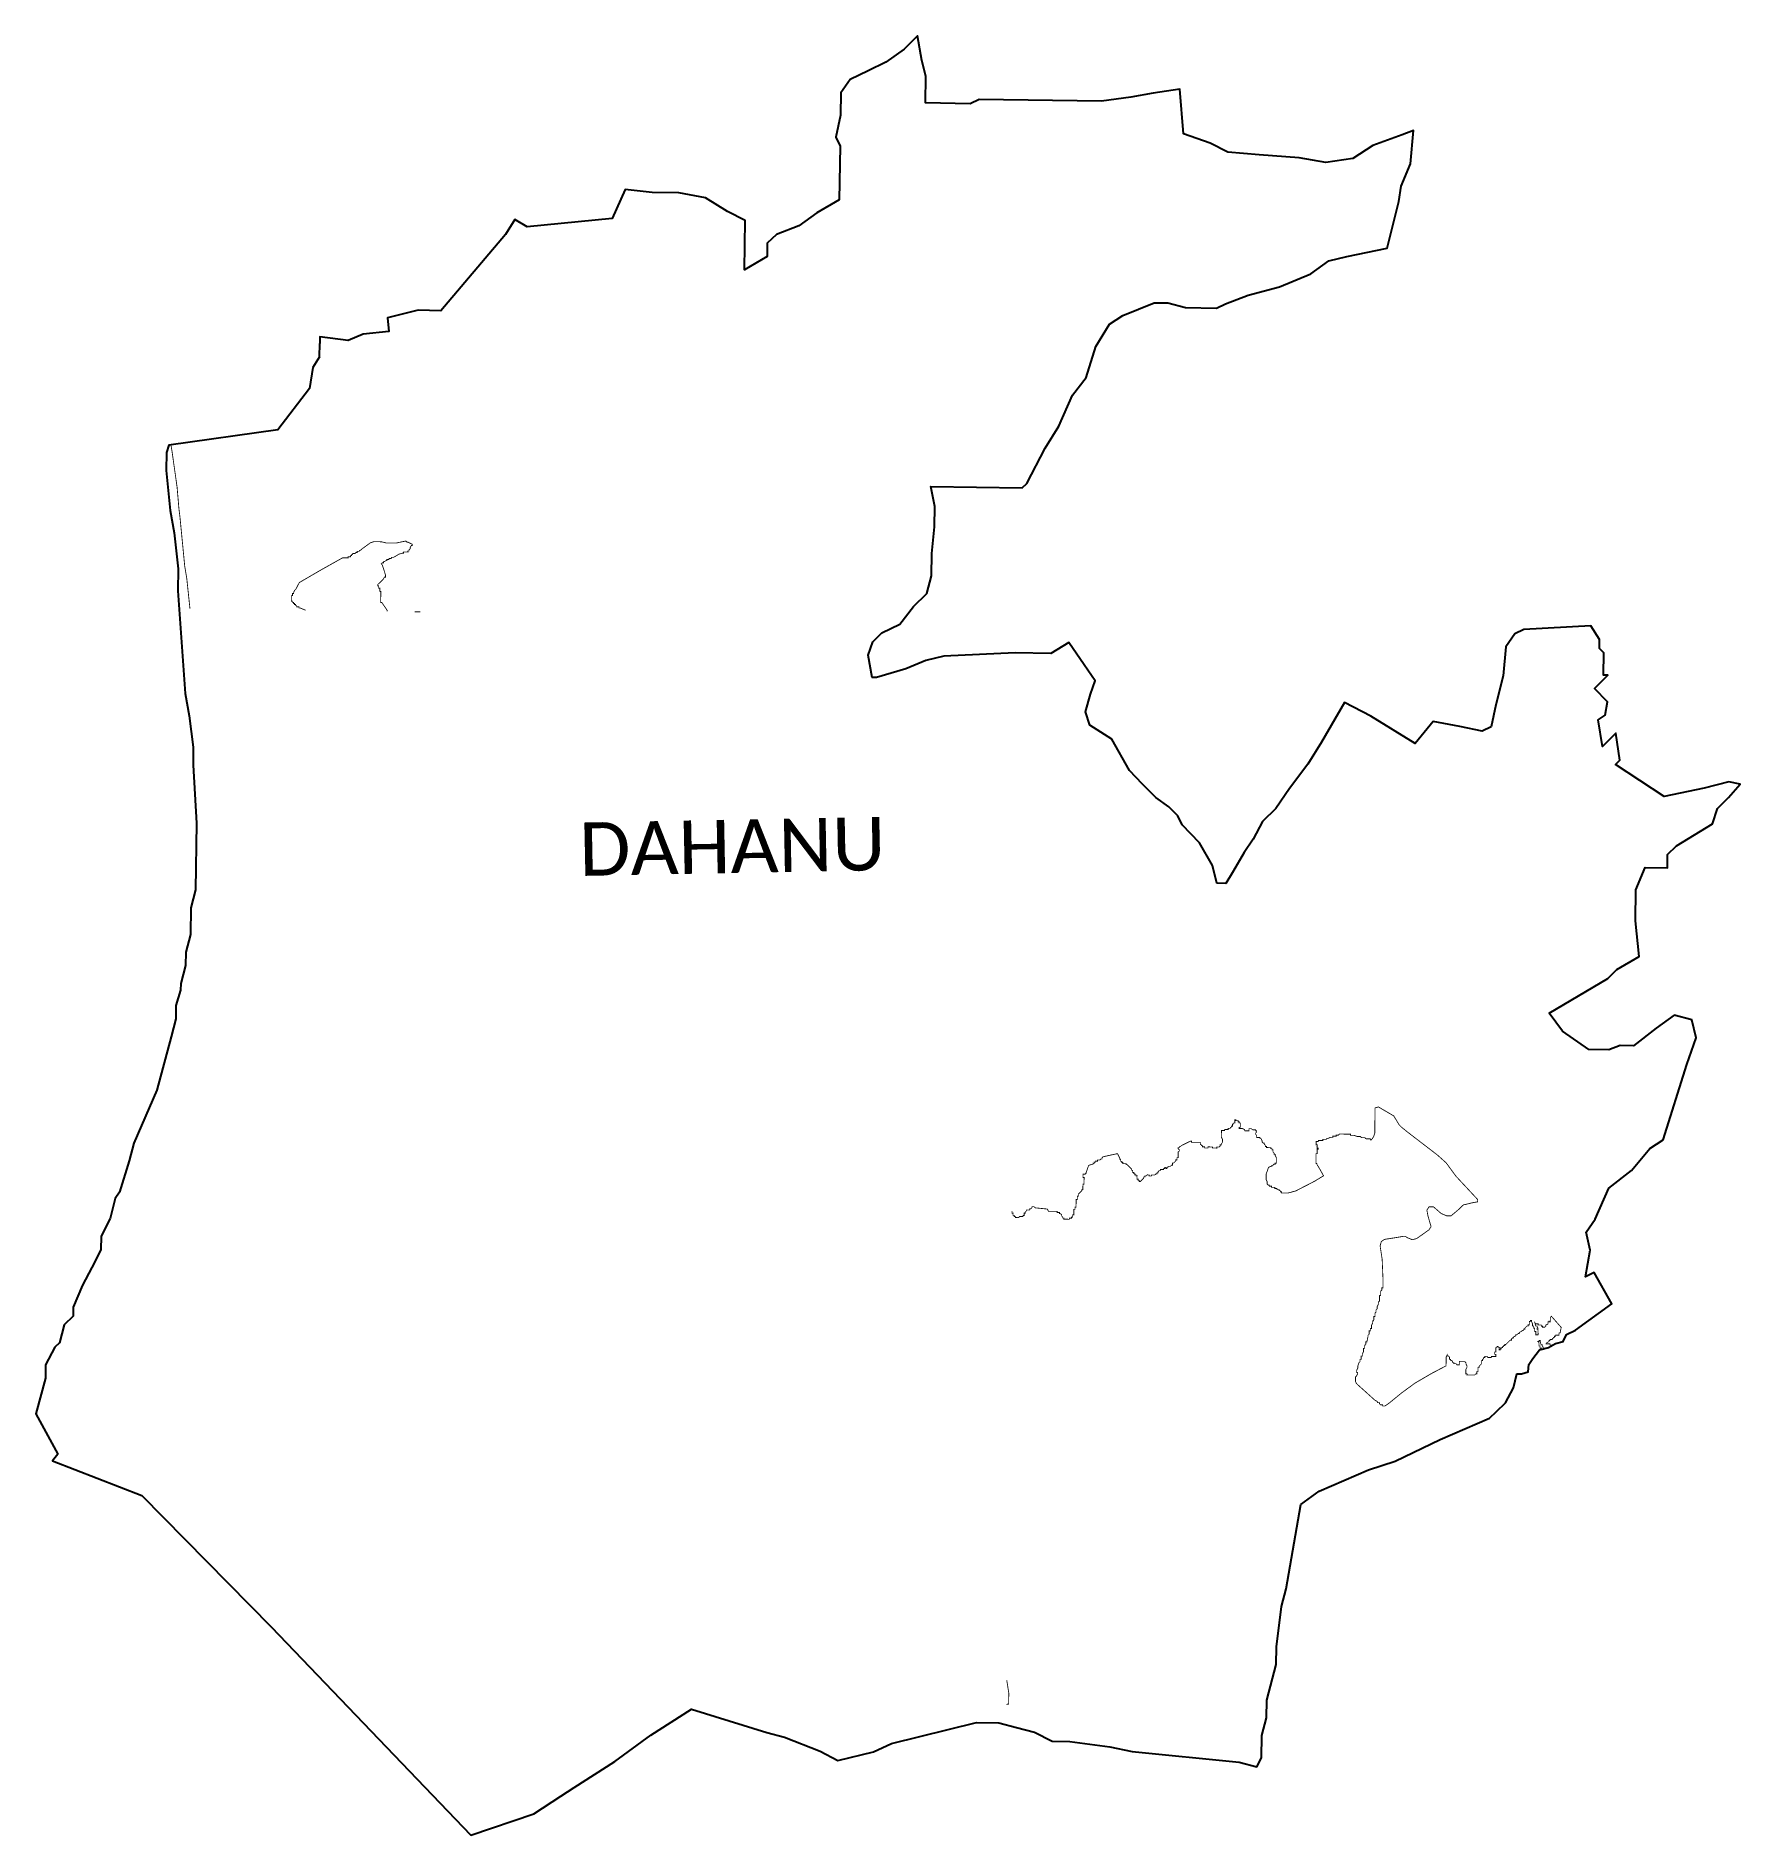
# Model space of a CAD drawing. Header units: metres. Extents: x 261051 to 267165, y 2208696 to 2215152.
import ezdxf

# ---------------------------------------------------------------- set-up
doc = ezdxf.new("R2010")
doc.units = ezdxf.units.M
for name, color, linetype in [('HAZARDS LINE', 1, 'Continuous'), ('village', 3, 'Continuous'), ('VILLAGE NAME', 250, 'Continuous')]:
    doc.layers.add(name, color=color, linetype=linetype)
doc.styles.get("Standard").update_dxf_attribs({"font": 'simplex.shx'})

msp = doc.modelspace()

# ---------------------------------------------------------------- linework, layer by layer
at = {"color": 3, "flags": 128}
msp.add_lwpolyline([(262068.6, 2214000.4), (262069.3, 2214048.4)], dxfattribs=at)
at = {"layer": 'HAZARDS LINE', "lineweight": 18}
msp.add_lwpolyline([(261603.2, 2213097.1, 2.97, 2.97, 0), (261591.9, 2213204.2, 2.97, 2.97, 0), (261584.6, 2213247.8, 2.97, 2.97, 0), (261567.3, 2213426.3, 2.97, 2.97, 0), (261563.8, 2213454.1, 2.97, 2.97, 0), (261557, 2213533.4, 2.97, 2.97, 0), (261539, 2213660.3, 2.97, 2.97, 0), (261535.1, 2213683.9, 2.97, 2.97, 0)], format="xyseb", dxfattribs=at)
at = {"layer": 'HAZARDS LINE', "lineweight": 18, "const_width": 2.97}
for points in [[(262017.9, 2213091.1), (261998.2, 2213099.3), (261994.2, 2213099.4), (261994.3, 2213103.3), (261986.4, 2213103.5), (261986.4, 2213107.4), (261982.5, 2213107.5), (261982.5, 2213111.4), (261978.6, 2213111.5), (261978.6, 2213115.4), (261974.7, 2213115.5), (261974.7, 2213119.5), (261970.8, 2213119.5), (261970.8, 2213123.5), (261966.9, 2213123.5), (261967.2, 2213143.3), (261971.1, 2213143.3), (261971.2, 2213151.2), (261975.2, 2213151.1), (261975.2, 2213155.1), (261979.3, 2213163), (261983.3, 2213166.9), (261995.6, 2213190.4), (262075.4, 2213236.8), (262151.3, 2213279.3), (262171, 2213279), (262171.1, 2213283), (262179, 2213282.9), (262179.1, 2213286.8), (262183, 2213286.8), (262183.1, 2213290.7), (262187.1, 2213290.7), (262187.1, 2213294.6), (262195, 2213294.5), (262199, 2213298.4), (262203, 2213298.4), (262203.1, 2213302.3), (262211, 2213302.2), (262211, 2213306.2), (262215, 2213306.1), (262219, 2213310), (262251, 2213333.3), (262263, 2213337.1), (262290.7, 2213336.7), (262306.4, 2213332.5), (262342.1, 2213332), (262377.8, 2213339.4), (262381.7, 2213335.4), (262385.7, 2213335.3), (262401.4, 2213327.2), (262401.3, 2213323.2), (262397.4, 2213323.3), (262393.3, 2213315.4), (262393.3, 2213311.5), (262389.2, 2213307.6), (262389.2, 2213303.6), (262385.2, 2213303.7), (262385.2, 2213299.7), (262369.3, 2213299.9), (262369.3, 2213296), (262365.3, 2213296), (262353.4, 2213292.2), (262333.4, 2213280.6), (262325.5, 2213280.8), (262325.4, 2213276.8), (262317.5, 2213276.9), (262317.5, 2213273), (262309.6, 2213273.1), (262309.5, 2213269.1), (262305.5, 2213269.2), (262301.5, 2213265.3), (262297.6, 2213265.3), (262297.5, 2213261.4), (262293.5, 2213261.4), (262289.5, 2213257.5), (262293.4, 2213253.5), (262304.8, 2213217.7), (262304.7, 2213209.8), (262300.7, 2213209.8), (262296.7, 2213202), (262284.6, 2213190.3), (262280.6, 2213186.4), (262276.6, 2213182.5), (262276.5, 2213178.5), (262280.5, 2213178.4), (262280.4, 2213170.5), (262284.3, 2213170.5), (262284.2, 2213158.6), (262288.1, 2213158.5), (262287.5, 2213118.9), (262291.5, 2213118.9), (262310.9, 2213090.9), (262310.8, 2213086.9)], [(262409.8, 2213085.5), (262429.6, 2213085.2)], [(266486.9, 2210450.8), (266487, 2210454.8), (266483, 2210454.8), (266483.1, 2210458.8), (266479.1, 2210458.8), (266475.1, 2210458.9), (266471.2, 2210458.9), (266467.2, 2210459), (266471.2, 2210458.9), (266471.2, 2210462.9), (266479.2, 2210466.8), (266479.2, 2210470.7), (266483.2, 2210470.7), (266483.2, 2210474.6), (266487.2, 2210474.6), (266491.1, 2210474.5), (266491.2, 2210478.5), (266495.2, 2210478.5), (266495.2, 2210482.4), (266499.2, 2210482.4), (266499.2, 2210486.3), (266503.2, 2210486.3), (266503.2, 2210490.2), (266507.2, 2210490.2), (266511.1, 2210490.2), (266515.1, 2210490.1), (266515.1, 2210494.1), (266515.2, 2210498), (266519.1, 2210498), (266523.3, 2210517.7), (266488.1, 2210557.7), (266484.1, 2210553.8), (266484.1, 2210549.8), (266484, 2210545.9), (266484, 2210541.9), (266483.9, 2210538), (266480, 2210538), (266480, 2210542), (266480, 2210538), (266476, 2210538.1), (266476, 2210534.1), (266475.9, 2210530.1), (266468, 2210526.3), (266467.9, 2210522.3), (266463.9, 2210518.4), (266460, 2210518.4), (266456, 2210518.5), (266456.1, 2210522.5), (266452.1, 2210522.5), (266452.1, 2210526.5), (266448.2, 2210526.5), (266444.2, 2210526.5), (266440.3, 2210526.6), (266440.3, 2210530.5), (266436.4, 2210530.6), (266432.4, 2210530.6), (266428.5, 2210534.6), (266432.3, 2210522.7), (266436.3, 2210522.7), (266440.1, 2210514.7), (266436.2, 2210514.8), (266436.1, 2210510.8), (266440.1, 2210510.8), (266439.9, 2210494.9), (266439.9, 2210491), (266432, 2210491.1), (266432.1, 2210502.9), (266428.1, 2210503), (266428.3, 2210514.8), (266424.3, 2210514.9), (266424.4, 2210522.8), (266420.4, 2210522.9), (266420.5, 2210530.8), (266416.7, 2210538.7), (266416.7, 2210542.7), (266412.7, 2210542.7), (266412.7, 2210538.8), (266408.7, 2210538.8), (266408.6, 2210526.9), (266404.7, 2210527), (266404.6, 2210523), (266400.7, 2210523.1), (266392.6, 2210515.2), (266392.6, 2210511.3), (266388.6, 2210511.3), (266388.6, 2210507.4), (266384.6, 2210507.4), (266380.6, 2210503.5), (266372.7, 2210499.6), (266372.6, 2210495.7), (266368.7, 2210495.7), (266364.7, 2210491.8), (266360.7, 2210491.9), (266360.7, 2210487.9), (266352.7, 2210484), (266352.7, 2210480.1), (266348.7, 2210480.1), (266344.7, 2210476.2), (266344.7, 2210472.2), (266340.7, 2210472.3), (266336.7, 2210468.4), (266332.7, 2210464.5), (266328.7, 2210460.5), (266324.7, 2210456.6), (266320.7, 2210456.7), (266320.7, 2210452.7), (266316.7, 2210452.8), (266316.7, 2210448.8), (266312.7, 2210448.8), (266312.7, 2210444.9), (266308.7, 2210444.9), (266308.7, 2210441), (266304.7, 2210441), (266304.8, 2210445), (266300.8, 2210445), (266296.9, 2210449), (266292.9, 2210449.1), (266292.9, 2210445.1), (266288.9, 2210445.2), (266288.8, 2210429.3), (266284.8, 2210429.4), (266284.7, 2210421.4), (266288.7, 2210421.4), (266288.6, 2210413.5), (266272.7, 2210413.7), (266272.7, 2210409.7), (266260.8, 2210409.8), (266256.9, 2210413.8), (266249, 2210413.9), (266249, 2210410), (266245, 2210410), (266245, 2210406.1), (266241, 2210402.1), (266240.9, 2210398.2), (266236.9, 2210398.2), (266236.8, 2210386.4), (266232.8, 2210382.4), (266228.8, 2210378.5), (266228.8, 2210374.6), (266224.8, 2210374.6), (266224.6, 2210358.8), (266220.7, 2210358.8), (266220.6, 2210350.9), (266216.6, 2210351), (266212.6, 2210347), (266184.9, 2210347.4), (266185, 2210351.3), (266181, 2210351.4), (266181.2, 2210367.2), (266185.2, 2210375.1), (266185.3, 2210379), (266181.4, 2210387), (266181.4, 2210390.9), (266177.5, 2210394.9), (266157.7, 2210395.2), (266157.6, 2210383.3), (266149.7, 2210383.4), (266145.8, 2210387.4), (266137.9, 2210387.5), (266137.9, 2210391.4), (266134, 2210391.5), (266134, 2210395.4), (266130.1, 2210399.4), (266126.1, 2210399.5), (266126.2, 2210403.4), (266122.2, 2210403.5), (266122.3, 2210411.4), (266118.4, 2210415.4), (266114.4, 2210415.5), (266114.5, 2210419.4), (266110.4, 2210411.5), (266110.1, 2210379.9), (266058.3, 2210352.7), (265998.5, 2210317.8), (265950.6, 2210282.7), (265902.7, 2210243.6), (265890.7, 2210235.9), (265882.8, 2210235.9), (265882.9, 2210239.9), (265874.9, 2210240), (265871, 2210244), (265871.1, 2210248), (265863.2, 2210248), (265863.2, 2210252), (265855.3, 2210256.1), (265788.7, 2210316.2), (265784.9, 2210324.2), (265785, 2210340), (265789, 2210343.9), (265793.1, 2210351.8), (265793.1, 2210355.7), (265789.2, 2210355.8), (265789.3, 2210363.7), (265793.3, 2210371.6), (265793.4, 2210379.5), (265797.5, 2210391.3), (265801.5, 2210395.2), (265801.6, 2210403.1), (265805.5, 2210403.1), (265805.7, 2210415), (265809.6, 2210414.9), (265809.7, 2210422.8), (265813.8, 2210430.7), (265813.9, 2210442.6), (265817.9, 2210442.6), (265818, 2210454.4), (265821.9, 2210454.4), (265822.1, 2210466.3), (265826, 2210466.2), (265830.2, 2210486), (265830.3, 2210489.9), (265834.3, 2210493.8), (265834.4, 2210505.7), (265838.4, 2210505.7), (265838.5, 2210513.6), (265842.4, 2210513.5), (265842.5, 2210525.4), (265846.6, 2210533.3), (265846.7, 2210541.2), (265850.6, 2210541.2), (265850.8, 2210557), (265854.8, 2210556.9), (265854.9, 2210568.8), (265858.9, 2210572.7), (265859, 2210580.7), (265863, 2210584.6), (265863.1, 2210592.5), (265867.1, 2210600.4), (265867.2, 2210608.3), (265871.2, 2210612.2), (265871.5, 2210632), (265875.4, 2210631.9), (265875.6, 2210647.8), (265879.6, 2210651.7), (265879.7, 2210659.6), (265883.6, 2210659.6), (265884, 2210687.3), (265880.8, 2210762.5), (265873.5, 2210810.1), (265877.6, 2210825.9), (265889.6, 2210833.7), (265937.1, 2210841.1), (265957, 2210844.8), (265964.9, 2210844.7), (265968.8, 2210840.7), (265988.5, 2210832.6), (266004.4, 2210836.4), (266048.3, 2210867.5), (266056.3, 2210879.3), (266044.9, 2210919), (266041.2, 2210938.9), (266049.2, 2210950.7), (266065, 2210950.5), (266092.5, 2210926.4), (266112.2, 2210918.3), (266128, 2210918.1), (266156, 2210941.5), (266172, 2210957.2), (266203.8, 2210964.8), (266223.6, 2210968.5), (266223.7, 2210976.4), (266145.5, 2211060.4), (266110.4, 2211108.3), (266079, 2211136.4), (265969.1, 2211220.8), (265949.5, 2211236.8), (265941.7, 2211244.8), (265922.3, 2211276.7), (265867.2, 2211309), (265855.3, 2211305.2), (265854.3, 2211214.2), (265850.2, 2211202.3), (265842.1, 2211190.5), (265838.2, 2211190.6), (265838.2, 2211194.5), (265822.4, 2211194.7), (265818.5, 2211198.7), (265806.6, 2211198.9), (265802.7, 2211202.9), (265790.8, 2211203), (265779, 2211207.1), (265767.1, 2211207.2), (265767.2, 2211211.2), (265727.6, 2211211.6), (265723.6, 2211207.7), (265715.7, 2211207.8), (265715.6, 2211203.8), (265703.7, 2211204), (265703.7, 2211200), (265695.8, 2211200.1), (265687.8, 2211196.2), (265683.9, 2211196.3), (265679.9, 2211192.4), (265668, 2211192.5), (265667.9, 2211188.5), (265652.1, 2211188.7), (265652.1, 2211184.8), (265644.1, 2211184.9), (265644, 2211173), (265648, 2211172.9), (265647.9, 2211169), (265647.8, 2211161.1), (265651.8, 2211161), (265651.7, 2211157.1), (265647.8, 2211157.1), (265647.6, 2211141.3), (265643.7, 2211141.3), (265643.2, 2211105.7), (265647.2, 2211105.6), (265647.2, 2211101.7), (265654.9, 2211089.7), (265670.5, 2211061.8), (265638.6, 2211042.4), (265570.9, 2211007.5), (265543.1, 2210999.9), (265519.3, 2211000.2), (265519.4, 2211004.1), (265515.4, 2211004.2), (265515.5, 2211008.1), (265511.5, 2211008.2), (265511.6, 2211012.1), (265503.7, 2211012.2), (265503.7, 2211016.2), (265495.8, 2211016.3), (265495.8, 2211020.2), (265484, 2211020.4), (265484, 2211024.3), (265476.1, 2211024.4), (265476.1, 2211028.4), (265472.2, 2211028.4), (265468.3, 2211032.4), (265468.3, 2211040.3), (265464.5, 2211048.3), (265464.7, 2211068.1), (265472.9, 2211091.8), (265480.8, 2211095.6), (265484.8, 2211095.6), (265484.8, 2211099.5), (265488.8, 2211099.5), (265492.8, 2211103.4), (265496.8, 2211103.4), (265496.8, 2211107.3), (265500.8, 2211107.3), (265501, 2211127.1), (265497.1, 2211135), (265497.2, 2211139), (265493.2, 2211139), (265493.3, 2211143), (265489.3, 2211147), (265489.4, 2211154.9), (265485.5, 2211155), (265485.5, 2211158.9), (265481.6, 2211159), (265481.6, 2211162.9), (265465.8, 2211163.1), (265465.8, 2211167.1), (265461.9, 2211167.1), (265461.9, 2211171.1), (265458, 2211175.1), (265458, 2211179), (265454.1, 2211179.1), (265450.2, 2211183.1), (265450.2, 2211187), (265446.3, 2211195), (265442.4, 2211195), (265442.4, 2211199), (265430.5, 2211199.1), (265430.6, 2211207.1), (265426.7, 2211211.1), (265426.8, 2211215), (265430.8, 2211218.9), (265430.8, 2211222.9), (265426.9, 2211222.9), (265426.9, 2211226.9), (265415, 2211227), (265411.1, 2211231), (265403.2, 2211231.1), (265403.1, 2211223.2), (265387.3, 2211223.4), (265387.3, 2211227.3), (265379.5, 2211231.4), (265367.6, 2211231.5), (265367.6, 2211235.5), (265371.6, 2211235.4), (265371.8, 2211251.3), (265367.8, 2211251.3), (265367.8, 2211255.3), (265363.9, 2211255.3), (265363.9, 2211259.3), (265356, 2211259.4), (265356.1, 2211263.3), (265352.1, 2211263.4), (265352, 2211251.5), (265348, 2211251.5), (265348, 2211247.6), (265344, 2211247.6), (265343.9, 2211239.7), (265340, 2211239.7), (265339.9, 2211235.8), (265336, 2211235.8), (265335.9, 2211231.9), (265328, 2211232), (265328, 2211228), (265316.1, 2211228.1), (265316, 2211224.2), (265304.2, 2211224.3), (265303.9, 2211200.6), (265307.8, 2211192.6), (265307.6, 2211180.7), (265303.6, 2211176.8), (265303.6, 2211172.9), (265299.6, 2211172.9), (265299.6, 2211168.9), (265295.6, 2211165), (265287.7, 2211165.1), (265287.6, 2211161.2), (265271.8, 2211161.3), (265271.8, 2211165.3), (265256, 2211165.5), (265256, 2211161.5), (265244.1, 2211161.7), (265244.1, 2211165.6), (265236.2, 2211165.7), (265236.3, 2211169.7), (265232.3, 2211169.7), (265232.3, 2211173.7), (265228.4, 2211173.7), (265228.5, 2211181.6), (265196.8, 2211182), (265196.9, 2211185.9), (265192.9, 2211186), (265169, 2211174.4), (265161.1, 2211170.5), (265157.1, 2211166.6), (265153.1, 2211166.6), (265153, 2211162.7), (265149.1, 2211162.7), (265149, 2211158.8), (265153, 2211154.8), (265152.9, 2211150.8), (265148.9, 2211146.9), (265148.7, 2211127.1), (265144.7, 2211127.1), (265144.6, 2211119.2), (265140.7, 2211119.3), (265140.6, 2211115.3), (265136.6, 2211111.4), (265132.6, 2211107.5), (265128.7, 2211107.5), (265128.6, 2211099.6), (265124.6, 2211099.7), (265120.6, 2211095.7), (265112.7, 2211095.8), (265112.7, 2211091.9), (265108.7, 2211091.9), (265108.7, 2211088), (265104.7, 2211088), (265104.8, 2211092), (265100.8, 2211092), (265100.7, 2211088), (265096.8, 2211088.1), (265096.7, 2211084.1), (265084.9, 2211084.3), (265084.8, 2211080.3), (265080.9, 2211080.4), (265076.9, 2211076.4), (265076.8, 2211072.5), (265072.9, 2211072.5), (265072.8, 2211068.6), (265068.9, 2211068.6), (265064.9, 2211064.7), (265053, 2211064.8), (265052.9, 2211060.9), (265045, 2211061), (265045.1, 2211064.9), (265037.2, 2211065), (265033.2, 2211061.1), (265029.2, 2211061.1), (265029.1, 2211057.2), (265025.2, 2211057.2), (265025.1, 2211053.3), (265017.1, 2211045.4), (265013.1, 2211041.5), (265009.2, 2211041.6), (265009.2, 2211045.5), (265005.3, 2211045.6), (265005.3, 2211049.5), (265001.4, 2211049.6), (265001.5, 2211061.5), (264997.5, 2211061.5), (264997.6, 2211065.5), (264993.6, 2211065.5), (264993.7, 2211069.5), (264989.7, 2211069.5), (264989.7, 2211073.5), (264985.8, 2211073.5), (264985.9, 2211081.4), (264981.9, 2211081.5), (264982, 2211085.4), (264978.1, 2211089.4), (264974.1, 2211093.4), (264970.2, 2211097.4), (264966.3, 2211101.4), (264962.4, 2211101.5), (264962.4, 2211105.4), (264950.5, 2211105.6), (264950.6, 2211109.5), (264946.6, 2211109.6), (264946.7, 2211113.5), (264942.7, 2211113.6), (264942.8, 2211121.5), (264938.8, 2211121.5), (264938.9, 2211125.5), (264931.1, 2211141.4), (264879.6, 2211130.1), (264875.5, 2211126.2), (264875.5, 2211122.3), (264871.5, 2211122.3), (264867.5, 2211118.4), (264859.6, 2211118.5), (264859.6, 2211114.5), (264851.7, 2211114.6), (264851.6, 2211110.7), (264847.7, 2211110.7), (264847.6, 2211106.7), (264843.7, 2211106.8), (264843.6, 2211102.8), (264839.7, 2211102.9), (264827.7, 2211099), (264819.6, 2211075.4), (264819.5, 2211071.4), (264815.6, 2211071.5), (264815.5, 2211067.5), (264807.6, 2211067.6), (264807.5, 2211055.7), (264811.4, 2211055.7), (264811.2, 2211031.9), (264807.2, 2211032), (264807, 2211012.2), (264803, 2211012.2), (264803, 2211008.3), (264799, 2211004.4), (264795, 2211000.4), (264791, 2210996.5), (264790.9, 2210988.6), (264786.9, 2210988.6), (264786.8, 2210976.8), (264782.8, 2210976.8), (264782.5, 2210949.1), (264778.5, 2210949.2), (264778.5, 2210941.2), (264774.5, 2210941.3), (264774.3, 2210921.5), (264770.3, 2210921.5), (264770.2, 2210913.6), (264766.3, 2210913.7), (264766.2, 2210909.7), (264758.3, 2210909.8), (264758.3, 2210905.8), (264738.5, 2210906.1), (264738.5, 2210910), (264734.6, 2210910.1), (264734.6, 2210914), (264730.7, 2210918), (264730.7, 2210922), (264726.8, 2210926), (264722.9, 2210926), (264722.9, 2210930), (264715, 2210930.1), (264715, 2210934), (264683.4, 2210934.4), (264679.5, 2210942.4), (264636, 2210946.8), (264632.1, 2210950.8), (264624.2, 2210950.9), (264624.1, 2210946.9), (264620.1, 2210943), (264616.2, 2210943.1), (264616.1, 2210939.1), (264604.3, 2210939.2), (264604.2, 2210935.3), (264600.2, 2210931.4), (264600.2, 2210927.4), (264596.2, 2210927.5), (264596.1, 2210919.5), (264592.2, 2210919.6), (264592.1, 2210915.6), (264580.3, 2210915.8), (264576.3, 2210911.8), (264564.4, 2210912), (264564.4, 2210915.9), (264560.5, 2210916), (264560.5, 2210919.9), (264556.5, 2210920), (264556.6, 2210927.9), (264552.7, 2210927.9), (264552.8, 2210935.9)], [(266451.2, 2210439), (266451.2, 2210439.4), (266451.2, 2210443.3), (266447.3, 2210443.4), (266447.3, 2210447.3), (266447.3, 2210451.3), (266443.4, 2210451.3), (266443.4, 2210455.3), (266443.5, 2210463.2), (266439.6, 2210467.2), (266443.6, 2210467.2), (266443.6, 2210471.1), (266447.6, 2210471.1), (266447.5, 2210467.1), (266451.3, 2210455.2), (266455.3, 2210455.2), (266455.3, 2210451.2), (266455.2, 2210447.2), (266459.2, 2210447.2), (266459.1, 2210443.2), (266461, 2210441.3)], [(264532.8, 2209165.4), (264540.7, 2209166.3), (264541.2, 2209205.9), (264533.8, 2209252)]]:
    msp.add_lwpolyline(points, dxfattribs=at)
for points in [[(265644, 2211169), (265647.9, 2211169)], [(266443.9, 2210494.9), (266439.9, 2210494.9)], [(266304.7, 2210441), (266304.7, 2210437.1), (266300.7, 2210437.1), (266300.8, 2210441.1)]]:
    msp.add_lwpolyline(points, close=True, dxfattribs=at)
at = {"layer": 'village', "color": 3, "true_color": 0x00ff00}
msp.add_lwpolyline([(262068.6, 2214000.4), (262044.7, 2213962.3), (262032.1, 2213886.3), (261918.4, 2213738.6), (261527.7, 2213682.8), (261519.4, 2213656.8), (261518.4, 2213592.8), (261532.2, 2213448.6), (261547, 2213368.4), (261561, 2213240.2), (261559.8, 2213160.2), (261586.2, 2212791.8), (261600.9, 2212711.6), (261615.2, 2212599.4), (261614.3, 2212535.4), (261627.1, 2212327.2), (261623.4, 2212087.3), (261606.5, 2212023.5), (261605, 2211927.6), (261588, 2211863.8), (261587.3, 2211815.8), (261570.3, 2211752.1), (261569.9, 2211728.1), (261553.1, 2211672.4), (261552.4, 2211624.4), (261535.4, 2211560.7), (261484.5, 2211369.5), (261401.5, 2211178.8), (261384.6, 2211115), (261350.9, 2211003.6), (261334.5, 2210979.8), (261317.5, 2210908), (261284.5, 2210844.6), (261283.7, 2210796.6), (261250.8, 2210733.1), (261217.8, 2210669.6), (261184.6, 2210590.1), (261184.1, 2210558.1), (261151.6, 2210526.6), (261134.7, 2210462.9), (261118.4, 2210447.1), (261085.4, 2210383.6), (261084.7, 2210335.6), (261050.8, 2210208.2), (261128.6, 2210063), (261109.5, 2210039.6), (261430.2, 2209914.4), (261430.2, 2209914.4), (261895, 2209443.3), (262611.6, 2208696.4), (262836.7, 2208773), (262933.6, 2208835.5), (262982.1, 2208866.8), (263127.6, 2208960.5), (263257, 2209054.5), (263402.4, 2209148.4), (263673.1, 2209064.2), (263736.8, 2209047.2), (263864, 2208997.3), (263927.6, 2208964.4), (264056, 2208994.4), (264120.5, 2209025.4), (264425.6, 2209100.7), (264505.6, 2209099.5), (264569.3, 2209082.5), (264633, 2209065.5), (264696.5, 2209032.6), (264760.5, 2209031.6), (264904.2, 2209013.4), (264984, 2208996.2), (265367.4, 2208958.3), (265431.1, 2208941.4), (265447.6, 2208973.1), (265448.8, 2209053.1), (265465.8, 2209116.9), (265466.7, 2209180.8), (265500.7, 2209308.3), (265501.7, 2209372.2), (265519.8, 2209516), (265536.8, 2209579.7), (265589.5, 2209882.9), (265654.2, 2209929.9), (265831.3, 2210007.2), (265927.8, 2210037.7), (266089, 2210115.3), (266266.1, 2210192.6), (266290.5, 2210216.2), (266322.9, 2210247.6), (266352.5, 2210300.6), (266364.5, 2210351), (266380.5, 2210350.8), (266404.6, 2210358.4), (266407.1, 2210384.5), (266421.4, 2210406.1), (266445.9, 2210437.8), (266478, 2210445.3), (266502.5, 2210460.5), (266529.7, 2210466.8), (266542.7, 2210492.3), (266574.9, 2210507.8), (266704.3, 2210601.8), (266642, 2210714.8), (266609.8, 2210699.2), (266627.3, 2210795), (266612.3, 2210859.2), (266645, 2210906.7), (266694.7, 2211017.9), (266775.6, 2211080.7), (266840.9, 2211159.7), (266889.3, 2211191), (266973.5, 2211461.6), (267006.9, 2211557.1), (266991.9, 2211621.4), (266928.2, 2211638.3), (266863.4, 2211591.3), (266782.5, 2211528.6), (266734.5, 2211529.3), (266694.3, 2211513.9), (266622.3, 2211515), (266527.3, 2211580.5), (266480.3, 2211645.2), (266690.2, 2211769.9), (266722.7, 2211801.5), (266803.4, 2211848.2), (266789.3, 2211976.4), (266791, 2212088.4), (266824.2, 2212167.9), (266904.2, 2212166.6), (266905, 2212214.6), (266937.4, 2212246.1), (267066.6, 2212324.2), (267083.4, 2212379.9), (267124, 2212419.3), (267164.8, 2212466.6), (267124.9, 2212475.3), (267036.6, 2212452.6), (266892.1, 2212422.8), (266717.9, 2212537.5), (266734.1, 2212553.2), (266719.6, 2212649.4), (266670.9, 2212602.2), (266656.4, 2212698.4), (266680.6, 2212714), (266689.3, 2212761.9), (266642.1, 2212810.6), (266690.8, 2212857.9), (266674.8, 2212858.1), (266676, 2212938.1), (266660.3, 2212954.3), (266660.8, 2212986.3), (266629.5, 2213034.8), (266389.3, 2213022.5), (266357.1, 2213006.9), (266324.4, 2212959.4), (266314.8, 2212855.6), (266289.2, 2212752), (266272, 2212672.3), (266239.7, 2212656.7), (266160, 2212674), (266064.3, 2212691.4), (265999.1, 2212612.4), (265840.6, 2212710.8), (265745.4, 2212760.3), (265663.2, 2212617.6), (265614, 2212538.3), (265548.7, 2212451.3), (265499.6, 2212380.1), (265450.9, 2212332.9), (265417.9, 2212269.3), (265385.2, 2212221.8), (265344.1, 2212150.5), (265319.5, 2212110.8), (265287.5, 2212111.3), (265272.5, 2212175.6), (265225.7, 2212256.3), (265162.7, 2212321.2), (265147.2, 2212353.5), (265115.7, 2212386), (265068.2, 2212418.6), (265021, 2212467.4), (264973.7, 2212516.1), (264911.4, 2212629), (264832.2, 2212678.2), (264816.9, 2212726.5), (264833.9, 2212790.2), (264850.6, 2212838), (264811.5, 2212894.6), (264756.7, 2212975.4), (264692.1, 2212936.4), (264564.2, 2212938.3), (264308, 2212926.2), (264243.8, 2212911.2), (264171.3, 2212880.3), (264066.9, 2212849.9), (264050.9, 2212850.2), (264036.1, 2212930.4), (264052.8, 2212978.1), (264085.3, 2213009.7), (264149.8, 2213040.6), (264198.8, 2213103.9), (264247.5, 2213151.1), (264264.4, 2213214.9), (264265.6, 2213294.8), (264275.1, 2213390.7), (264276.2, 2213462.7), (264261.3, 2213534.9), (264589.2, 2213529.9), (264605.5, 2213545.6), (264671.4, 2213672.6), (264720.6, 2213751.9), (264770.3, 2213863.1), (264819.3, 2213926.4), (264852.9, 2214037.9), (264902.1, 2214117.1), (264950.6, 2214148.3), (265063.3, 2214194.6), (265111.3, 2214193.9), (265175.1, 2214176.9), (265287, 2214175.2), (265319.2, 2214190.7), (265399.7, 2214221.5), (265512.1, 2214251.8), (265624.9, 2214298), (265689.6, 2214345), (265753.8, 2214360), (265898.2, 2214389.9), (265940.8, 2214557.2), (265949.6, 2214613), (265982.9, 2214692.5), (265992.7, 2214812.4), (265952.4, 2214797), (265847.9, 2214758.6), (265775.2, 2214711.7), (265679, 2214697.2), (265583.2, 2214714.6), (265439.4, 2214724.8), (265327.6, 2214734.6), (265264, 2214767.5), (265168.6, 2214801), (265155, 2214961.2), (265058.8, 2214946.6), (264978.6, 2214931.8), (264874.4, 2214917.5), (264434.5, 2214924.2), (264402.3, 2214908.6), (264242.3, 2214911.1), (264243.8, 2215007.1), (264228.7, 2215063.3), (264214, 2215151.5), (264165.3, 2215104.3), (264100.6, 2215057.3), (264036.1, 2215026.2), (263971.6, 2214995.2), (263938.9, 2214947.7), (263937.7, 2214867.7), (263920.5, 2214788), (263936, 2214755.8), (263933, 2214563.8), (263852.3, 2214517.1), (263787.6, 2214470.1), (263707.2, 2214439.3), (263674.7, 2214407.8), (263673.9, 2214359.8), (263593.2, 2214313), (263595.9, 2214489), (263532.4, 2214522), (263453.2, 2214571.2), (263357.5, 2214588.6), (263261.5, 2214590.1), (263164.3, 2214600.6), (263117.6, 2214496.8), (262812.9, 2214466.3), (262769.3, 2214493.5), (262735, 2214438.7), (262503.3, 2214165.9), (262422.2, 2214167.7), (262311.7, 2214140.2), (262316.9, 2214091.4), (262224.4, 2214081.7), (262171.1, 2214058.3), (262069.6, 2214071.8), (262069.3, 2214048.4)], dxfattribs=at)

# ---------------------------------------------------------------- texts
at = {"layer": 'VILLAGE NAME', "insert": (262998.1, 2212329), "char_height": 191.456, "attachment_point": 1, "rotation": 1.10283}
msp.add_mtext_dynamic_manual_height_columns('{\\fCalibri|b0|i0|c0|p34;DAHANU}', width=161.46, gutter_width=957.3, heights=[0], dxfattribs=at)

doc.saveas('drawing.dxf')
